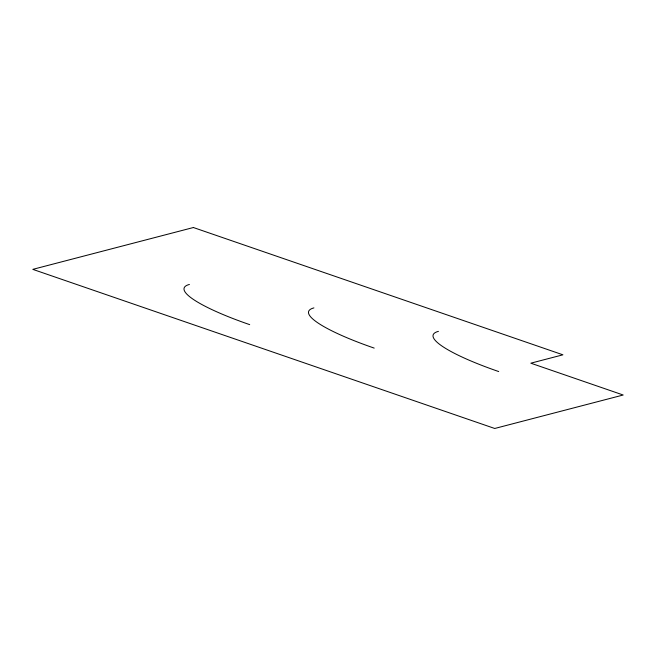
<?xml version="1.0" encoding="UTF-8"?>
<svg xmlns="http://www.w3.org/2000/svg" width="656" height="656" viewBox="0 0 656 656"><rect width="100%" height="100%" fill="white"/><g stroke="black" fill="none" stroke-linecap="round" stroke-linejoin="round"><path stroke-width="0.98" d="M498.699 371.55A101.672 17.655 16.1 0 1 438.429 331.362M374.191 348.098A101.672 17.655 16.1 0 1 313.921 307.902M249.69 324.638A101.672 17.655 16.1 0 1 189.42 284.45M193.381 227.525L32.8 269.362L494.731 428.475L623.2 395.01L530.811 363.186L562.93 354.814L193.381 227.525"/></g></svg>
